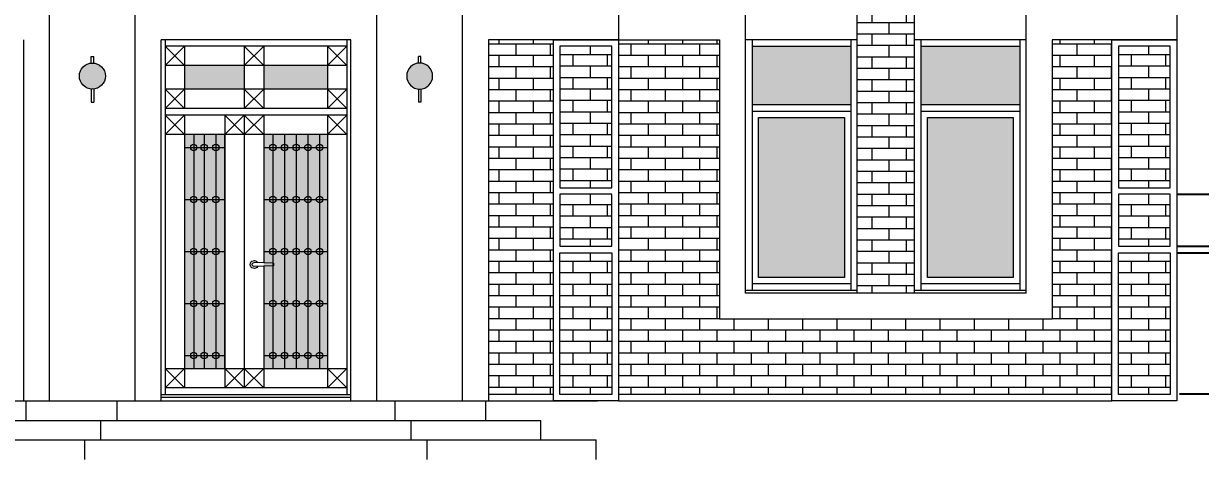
# Model space of a CAD drawing. Header units: millimetres. Extents: x 494 to 889, y 25 to 312.
# Drawn here: x 666.6 to 757.3, y 113 to 146.6 of the extents above; entities that cross this region are included whole.
import ezdxf

# ---------------------------------------------------------------- set-up
doc = ezdxf.new("R2010")
doc.units = ezdxf.units.MM
for name, color, linetype, lineweight in [('A_ОКНА', 4, 'Continuous', 13), ('A_РАЗМ.ОСНОВНЫЕ', 4, 'Continuous', 13), ('A_УТЕП-ЛЬ', 41, 'Continuous', 15), ('A_ФАСАД', 30, 'Continuous', 15), ('А_КИРПИЧ ОБЛИЦ.', 250, 'Continuous', 30), ('А_ОБЛИЦОВКА КАМЕНЬ', 211, 'Continuous', 20), ('А_ОК.ПЕРЕПЛЕТ', 4, 'Continuous', 30), ('А_ОКНА', 4, 'Continuous', 13), ('А_ПЕРВЫЙ ПЛАН', 102, 'Continuous', 15), ('А_ШТРИХ.ОКОН', 140, 'Continuous', 9), ('А_ШТУКАТУРКА ФАСАД', 7, 'Continuous', 15)]:
    doc.layers.add(name, color=color, linetype=linetype, lineweight=lineweight)
doc.layers.add('dwgmodels.com', color=250, linetype='Continuous')
doc.styles.get("Standard").update_dxf_attribs({"font": 'ARIAL_0.TTF'})
doc.dimstyles.new('dwgmodels.com', dxfattribs={"dimtxt": 2.5, "dimasz": 2.5, "dimexe": 1.25, "dimexo": 0.625, "dimtad": 1, "dimtxsty": 'Standard', "dimcen": 2.5, "dimadec": 0, "dimazin": 0, "dimtfac": 1, "dimtmove": 0, "dimatfit": 3, "dimfxl": 1, "dimarcsym": 0})

# ---------------------------------------------------------------- blocks, each defined once
blk = doc.blocks.new('ручка')
at = {"layer": 'А_ОК.ПЕРЕПЛЕТ', "lineweight": 13, "ltscale": 100}
for p, q in [((-4.547473508864641e-13, 0.1999999999999886), (1.5, 0.2499999999998863)), ((-4.547473508864641e-13, 0.1999999999999886), (0, 0)), ((0, 0), (1.5, -0.05000000000006821))]:
    blk.add_line(p, q, dxfattribs=at)
for radius, start, end in [(0.3, 208.0724869358342, 151.9275130641162), (0.1499999999999773, 270, 90)]:
    blk.add_arc((1.5, 0.09999999999990905), radius, start, end, dxfattribs=at)
blk = doc.blocks.new('фонарь 222')
at = {"layer": 'A_УТЕП-ЛЬ'}
h = blk.add_hatch(color=256, dxfattribs=at)
h.set_gradient(color1=(121, 173, 175), one_color=1, tint=1, name='SPHERICAL')
h.paths.add_polyline_path([(1.100000000000364, 2, 1), (-0.8999999999996362, 2, 1)])
at = {"layer": 'А_ОКНА'}
blk.add_circle((0.1000000000003638, 2), 1, dxfattribs=at)
at = {"layer": 'А_ПЕРВЫЙ ПЛАН', "lineweight": 13, "ltscale": 100}
for p, q in [((0, 3), (0, 3.5)), ((0, 3.5), (0.2000000000007276, 3.5)), ((0.2000000000007276, 3), (0.2000000000007276, 3.5)), ((0, 1), (0, 0)), ((0.2000000000007276, 1), (0.2000000000007276, 0)), ((0, 0), (0.2000000000007276, 0))]:
    blk.add_line(p, q, dxfattribs=at)
blk = doc.blocks.new('*D57')
at = {"layer": 'Defpoints', "color": 0, "transparency": 16777216}
for p in [(754.8548923304265, 128.933947298697), (761.9873811420548, 128.933947298697), (755.0034853964466, 118.1001237399773)]:
    blk.add_point(p, dxfattribs=at)
at = {"layer": 'dwgmodels.com', "color": 0, "lineweight": -2, "transparency": 16777216}
for p, q in [((755.4798923304265, 128.933947298697), (763.2373811420548, 128.933947298697)), ((761.9873811420548, 120.6001237399773), (761.9873811420548, 126.433947298697)), ((755.6284853964466, 118.1001237399773), (763.2373811420548, 118.1001237399773))]:
    blk.add_line(p, q, dxfattribs=at)
at = {"layer": 'dwgmodels.com', "color": 0, "transparency": 16777216}
for points in [[(761.5707144753882, 126.433947298697), (762.4040478087214, 126.433947298697), (761.9873811420548, 128.933947298697)], [(761.5707144753882, 120.6001237399773), (762.4040478087214, 120.6001237399773), (761.9873811420548, 118.1001237399773)]]:
    blk.add_solid(points, dxfattribs=at)
at = {"layer": 'dwgmodels.com', "color": 0, "transparency": 16777216, "insert": (759.8599936932143, 123.5170355193369), "char_height": 2.5, "attachment_point": 5, "rotation": 90}
blk.add_mtext('10,83', dxfattribs=at)
blk = doc.blocks.new('*D58')
at = {"layer": 'Defpoints', "color": 0, "transparency": 16777216}
for p in [(754.8548923304265, 133.4604077348943), (769.3427586509365, 133.4604077348943), (754.8548923304265, 129.4533773605173)]:
    blk.add_point(p, dxfattribs=at)
at = {"layer": 'dwgmodels.com', "color": 0, "lineweight": -2, "transparency": 16777216}
for p, q in [((769.3427586509365, 135.9604077348943), (769.3427586509365, 145.8222767662722)), ((755.4798923304265, 133.4604077348943), (770.5927586509365, 133.4604077348943)), ((769.3427586509365, 129.4533773605173), (769.3427586509365, 133.4604077348943)), ((755.4798923304265, 129.4533773605173), (770.5927586509365, 129.4533773605173)), ((769.3427586509365, 126.9533773605173), (769.3427586509365, 124.4533773605173))]:
    blk.add_line(p, q, dxfattribs=at)
at = {"layer": 'dwgmodels.com', "color": 0, "transparency": 16777216}
for points in [[(768.9260919842699, 135.9604077348943), (769.7594253176031, 135.9604077348943), (769.3427586509365, 133.4604077348943)], [(768.9260919842699, 126.9533773605173), (769.7594253176031, 126.9533773605173), (769.3427586509365, 129.4533773605173)]]:
    blk.add_solid(points, dxfattribs=at)
at = {"layer": 'dwgmodels.com', "color": 0, "transparency": 16777216, "insert": (767.2153712020959, 142.141342250583), "char_height": 2.5, "attachment_point": 5, "rotation": 90}
blk.add_mtext('4,01', dxfattribs=at)

msp = doc.modelspace()

# ---------------------------------------------------------------- hatches: boundary and pattern name
at = {"layer": 'А_КИРПИЧ ОБЛИЦ.', "lineweight": 9, "true_color": 0xf27172}
h = msp.add_hatch(dxfattribs=at)
h.set_pattern_fill('AR-BRSTD', color=11, scale=0.013, style=0)
h.set_pattern_definition([(0, (729.3345798717646, 111.4425214469996), (0, 0.8806434000000001), []), (90, (729.3345798717646, 111.4425214469996), (-1.3208, 0.8806434000000001), [0.8806434000000001, -0.8806434000000001])])
h.paths.add_polyline_path([(735.234577428987, 157.8425214471539), (735.2345774290452, 125.842521447103), (730.8345796898657, 125.842521447103), (730.8345796898657, 157.8425214471539)])
h = msp.add_hatch(dxfattribs=at)
h.set_pattern_fill('AR-BRSTD', color=11, scale=0.013, style=0)
h.set_pattern_definition([(0, (701.9345796555581, 103.6425214469676), (0, 0.8806434000000001), []), (90, (701.9345796555581, 103.6425214469676), (-1.3208, 0.8806434000000001), [0.8806434000000001, -0.8806434000000001])])
h.paths.add_polyline_path([(702.4345798465374, 145.3425214470739), (702.4345798465374, 118.0425214470637), (707.4345798867007, 118.042521447071), (707.4345798867007, 145.3425214470739)])
h = msp.add_hatch(dxfattribs=at)
h.set_pattern_fill('AR-BRSTD', color=11, scale=0.013, style=0)
h.set_pattern_definition([(0, (618.3345798550008, 103.6425214469604), (0, 0.8806434000000001), []), (90, (618.3345798550008, 103.6425214469604), (-1.3208, 0.8806434000000001), [0.8806434000000001, -0.8806434000000001])])
h.paths.add_polyline_path([(750.4345800875753, 118.042521447071), (750.4345800875753, 145.3425214471248), (745.8345773921183, 145.3425214471248), (745.83457739206, 123.8425214469866), (720.2345796715535, 123.8425214469866), (720.2345796714953, 145.3425214470957), (712.4345798867007, 145.3425214471321), (712.4345798867007, 118.0425214470782)])
h = msp.add_hatch(dxfattribs=at)
h.set_pattern_fill('AR-BRSTD', color=11, scale=0.013, style=0)
h.set_pattern_definition([(0, (707.6345798868288, 119.5425214469982), (0, 0.8806434000000001), []), (90, (707.6345798868288, 119.5425214469982), (-1.3208, 0.8806434000000001), [0.8806434000000001, -0.8806434000000001])])
h.paths.add_polyline_path([(707.9345798867007, 133.9425214471015), (707.9345798867007, 144.8425214471321), (711.9345798867007, 144.8425214471321), (711.9345798867007, 133.9425214471015)])
h = msp.add_hatch(dxfattribs=at)
h.set_pattern_fill('AR-BRSTD', color=11, scale=0.013, style=0)
h.set_pattern_definition([(0, (750.6345800877034, 119.5425214469909), (0, 0.8806434000000001), []), (90, (750.6345800877034, 119.5425214469909), (-1.3208, 0.8806434000000001), [0.8806434000000001, -0.8806434000000001])])
h.paths.add_polyline_path([(750.9345800875753, 133.9425214470942), (750.9345800875753, 144.8425214471248), (754.9345800875753, 144.8425214471248), (754.9345800875753, 133.9425214470942)])
h = msp.add_hatch(dxfattribs=at)
h.set_pattern_fill('AR-BRSTD', color=11, scale=0.013, style=0)
h.set_pattern_definition([(0, (707.6345798868288, 115.0425214469982), (0, 0.8806434000000001), []), (90, (707.6345798868288, 115.0425214469982), (-1.3208, 0.8806434000000001), [0.8806434000000001, -0.8806434000000001])])
h.paths.add_polyline_path([(707.9345798867007, 129.4425214471015), (707.9345798867007, 133.4425214471015), (711.9345798867007, 133.4425214471015), (711.9345798867007, 129.4425214471015)])
h = msp.add_hatch(dxfattribs=at)
h.set_pattern_fill('AR-BRSTD', color=11, scale=0.013, style=0)
h.set_pattern_definition([(0, (750.6345800877034, 115.0425214469909), (0, 0.8806434000000001), []), (90, (750.6345800877034, 115.0425214469909), (-1.3208, 0.8806434000000001), [0.8806434000000001, -0.8806434000000001])])
h.paths.add_polyline_path([(750.9345800875753, 129.4425214470942), (750.9345800875753, 133.4425214470942), (754.9345800875753, 133.4425214470942), (754.9345800875753, 129.4425214470942)])
h = msp.add_hatch(dxfattribs=at)
h.set_pattern_fill('AR-BRSTD', color=11, scale=0.013, style=0)
h.set_pattern_definition([(0, (707.6345798868288, 103.6425214469676), (0, 0.8806434000000001), []), (90, (707.6345798868288, 103.6425214469676), (-1.3208, 0.8806434000000001), [0.8806434000000001, -0.8806434000000001])])
h.paths.add_polyline_path([(707.9345798867007, 118.042521447071), (707.9345798867007, 128.9425214471015), (711.9345798867007, 128.9425214471015), (711.9345798867007, 118.042521447071)])
h = msp.add_hatch(dxfattribs=at)
h.set_pattern_fill('AR-BRSTD', color=11, scale=0.013, style=0)
h.set_pattern_definition([(0, (750.6345800877034, 103.6425214469604), (0, 0.8806434000000001), []), (90, (750.6345800877034, 103.6425214469604), (-1.3208, 0.8806434000000001), [0.8806434000000001, -0.8806434000000001])])
h.paths.add_polyline_path([(750.9345800875753, 118.0425214470637), (750.9345800875753, 128.9425214470942), (754.9345800875753, 128.9425214470942), (754.9345800875753, 118.0425214470637)])
at = {"layer": 'А_ШТРИХ.ОКОН', "ltscale": 100}
h = msp.add_hatch(color=256, dxfattribs=at)
h.set_gradient(color1=(116, 208, 231), one_color=1, tint=1, name='INVCURVED')
h.paths.add_polyline_path([(723.2345796710297, 139.3425214553466), (729.8345796710064, 139.3425214553394), (729.8345796710646, 127.0425214471073), (723.2345796710297, 127.0425214471073)])
h.paths.add_polyline_path([(730.3345796711228, 140.3425214553321), (722.7345796710297, 140.3425214553539), (722.7345796710297, 144.8425214471685), (730.3345796711228, 144.8425214471685)])
h = msp.add_hatch(color=256, dxfattribs=at)
h.set_gradient(color1=(116, 208, 231), one_color=1, tint=1, name='INVCURVED')
h.paths.add_polyline_path([(736.2345774290452, 139.3425214553394), (742.8345774289637, 139.3425214553321), (742.8345774290219, 127.0425214471001), (736.2345774290452, 127.0425214471001)])
h.paths.add_polyline_path([(743.3345774290801, 140.3425214553248), (735.7345774290452, 140.3425214553466), (735.7345774290452, 144.8425214471612), (743.3345774290801, 144.8425214471612)])
h = msp.add_hatch(color=256, dxfattribs=at)
h.set_gradient(color1=(116, 208, 231), one_color=1, tint=1, name='INVCURVED')
h.paths.add_polyline_path([(679.0345803702667, 143.3425188499353), (683.6346116685027, 143.3425188499353), (683.6346116685027, 141.542524044355), (679.0345803702667, 141.542524044355)])
h = msp.add_hatch(color=256, dxfattribs=at)
h.set_gradient(color1=(116, 208, 231), one_color=1, tint=1, name='INVCURVED')
h.paths.add_polyline_path([(685.1346116685027, 143.3425188499353), (690.0345803703831, 143.3425188499353), (690.0345803703831, 141.542524044355), (685.1346116685027, 141.542524044355)])
h = msp.add_hatch(color=256, dxfattribs=at)
h.set_gradient(color1=(116, 208, 231), one_color=1, tint=1, name='INVCURVED')
h.paths.add_polyline_path([(679.0345803702667, 138.0425214471292), (682.1346116685027, 138.0425214471292), (682.1346116685027, 120.0425198083143), (679.0345803702667, 120.0425198083143)])
h = msp.add_hatch(color=256, dxfattribs=at)
h.set_gradient(color1=(116, 208, 231), one_color=1, tint=1, name='INVCURVED')
h.paths.add_polyline_path([(685.1346116685609, 138.0425230858713), (690.0345803703831, 138.0425230858785), (690.0345803703831, 120.0425214470637), (685.1346116685609, 120.0425214470564)])

# ---------------------------------------------------------------- linework, layer by layer
at = {"layer": 'A_ОКНА'}
for p, q in [((722.7345796710297, 145.3425214471757), (722.7345796710297, 126.0425214471073)), ((730.3345796711228, 145.3425214471757), (730.3345796711228, 126.0425214471073)), ((735.7345774290452, 145.3425214471685), (735.7345774290452, 126.0425214471001)), ((743.3345774290801, 145.3425214471685), (743.3345774290801, 126.0425214471001)), ((722.7345796710297, 144.8425214471685), (730.3345796711228, 144.8425214471685)), ((735.7345774290452, 144.8425214471612), (743.3345774290801, 144.8425214471612)), ((730.3345796711228, 126.5425214471073), (722.7345796710297, 126.5425214471073)), ((743.3345774290801, 126.5425214471001), (735.7345774290452, 126.5425214471001))]:
    msp.add_line(p, q, dxfattribs=at)
for points in [[(723.2345796710297, 139.3425214553466), (729.8345796710646, 139.3425214553394), (729.8345796710646, 127.0425214471073), (723.2345796710297, 127.0425214471073), (723.2345796710297, 139.3425214553466)], [(736.2345774290452, 139.3425214553394), (742.8345774290219, 139.3425214553321), (742.8345774290219, 127.0425214471001), (736.2345774290452, 127.0425214471001), (736.2345774290452, 139.3425214553394)]]:
    msp.add_lwpolyline(points, dxfattribs=at)
at = {"layer": 'A_ФАСАД'}
for p, q in [((730.8345796898657, 125.8425214471466), (730.8345796898075, 157.8425214471757)), ((735.2345774290452, 125.8425214471466), (735.2345774290452, 157.8425214471757))]:
    msp.add_line(p, q, dxfattribs=at)
at = {"layer": 'А_ОБЛИЦОВКА КАМЕНЬ'}
for p, q in [((730.8345841738346, 145.3425214472194), (722.2345796710879, 145.3425214472048)), ((730.834579671181, 125.8425214471102), (730.834579671181, 145.3425214471903)), ((743.8345819318502, 145.3425214472267), (735.2345774290452, 145.3425214472194)), ((730.83457967089, 126.0425214471001), (722.2345796710879, 126.0425214471146)), ((743.8345774289055, 126.0425214470928), (735.2345774290452, 126.0425214471073)), ((677.2345800967023, 118.0425214470782), (691.834579865129, 118.0425214470855)), ((677.2345800967023, 117.842521447052), (691.834579865129, 117.8425214470811))]:
    msp.add_line(p, q, dxfattribs=at)
at = {"layer": 'А_ОКНА'}
for p, q in [((722.7345796710297, 140.3425214553466), (730.3345796711228, 140.3425214553394)), ((722.7345796710297, 139.8425214553466), (730.3345796711228, 139.8425214553394)), ((735.7345774290452, 140.3425214553394), (743.3345774290801, 140.3425214553321)), ((735.7345774290452, 139.8425214553394), (743.3345774290801, 139.8425214553321)), ((679.7345965571885, 138.0425200810245), (679.7345965571885, 120.0425214471001)), ((680.5345952088546, 138.0425200810245), (680.5345952088546, 120.0425214471001)), ((681.4345952088779, 138.0425200810245), (681.4345952088779, 120.0425214471001)), ((685.8346137176568, 138.0425200810245), (685.8346137176568, 120.0425214471001)), ((686.7346123515463, 138.0425200810245), (686.7346123515463, 120.0425214471001)), ((687.6346109854358, 138.0425200810245), (687.6346109854358, 120.0425214471001)), ((688.534610985459, 138.0425200810245), (688.534610985459, 120.0425214471001)), ((689.4346109854823, 138.0425187149198), (689.4346109854823, 120.0425200809954)), ((679.0345790041329, 137.0425200810245), (682.1346113957998, 137.0425200810245)), ((685.1346116685027, 137.0425200810317), (690.0345803703831, 137.0425200810317)), ((679.0345790041329, 133.0425204225361), (682.1346113957998, 133.0425204225361)), ((685.1346116685027, 133.0425204225361), (690.0345803703249, 133.0425204225434)), ((679.0345790041329, 129.0425207640623), (682.1346113957998, 129.0425207640623)), ((685.1346116685027, 129.0425207640623), (690.0345803703249, 129.0425207640768)), ((679.0345790041329, 125.0425211055739), (682.1346113957998, 125.0425211055739)), ((685.1346116685027, 125.0425211055812), (690.0345803703249, 125.0425211055884)), ((679.0345790041329, 121.0425214471001), (682.1346113957998, 121.0425214471001)), ((685.1346116685027, 121.0425214471001), (690.0345803703831, 121.0425214471073))]:
    msp.add_line(p, q, dxfattribs=at)
for centre in [(679.7345965571885, 137.0425200810245), (680.5345952088546, 137.0425200810245), (681.4345952088779, 137.0425200810245), (685.8346137176568, 137.0425200810245), (686.7346123515463, 137.0425200810245), (687.6346109854358, 137.0425200810245), (688.534610985459, 137.0425200810245), (689.4346109854823, 137.0425187149198), (679.7345965571885, 133.0425204225361), (680.5345952088546, 133.0425204225361), (681.4345952088779, 133.0425204225361), (685.8346137176568, 133.0425204225361), (686.7346123515463, 133.0425204225361), (687.6346109854358, 133.0425204225361), (688.534610985459, 133.0425204225361), (689.4346109854823, 133.0425190564314), (679.7345965571885, 129.0425207640623), (680.5345952088546, 129.0425207640623), (681.4345952088779, 129.0425207640623), (685.8346137176568, 129.0425207640623), (686.7346123515463, 129.0425207640623), (687.6346109854358, 129.0425207640623), (688.534610985459, 129.0425207640623), (689.4346109854823, 129.0425193979576), (679.7345965571885, 125.0425211055739), (680.5345952088546, 125.0425211055739), (681.4345952088779, 125.0425211055739), (685.8346137176568, 125.0425211055739), (686.7346123515463, 125.0425211055739), (687.6346109854358, 125.0425211055739), (688.534610985459, 125.0425211055739), (689.4346109854823, 125.0425197394692), (679.7345965571885, 121.0425214471001), (680.5345952088546, 121.0425214471001), (681.4345952088779, 121.0425214471001), (685.8346137176568, 121.0425214471001), (686.7346123515463, 121.0425214471001), (687.6346109854358, 121.0425214471001), (688.534610985459, 121.0425214471001), (689.4346109854823, 121.0425200809954)]:
    msp.add_circle(centre, 0.25, dxfattribs=at)
at = {"layer": 'А_ПЕРВЫЙ ПЛАН', "ltscale": 100}
for p, q in [((677.5345800975638, 145.342521447183), (677.5345800975638, 118.042521447071)), ((691.534580097622, 145.3425214472048), (691.5345800976802, 118.0425214470855)), ((679.0345790041329, 144.8425269142648), (677.5345800975638, 143.3425269142866)), ((677.534580097622, 144.8425269142648), (679.0345790041911, 143.3425269142866)), ((691.5345800976802, 144.8425214471757), (677.5345800975638, 144.8425214471685)), ((679.0345803702667, 144.8425214471612), (679.0345803702667, 140.0425214471292)), ((685.1346105750717, 144.8425269142648), (683.6346116685027, 143.3425269142866)), ((683.6346116685609, 144.8425269142648), (685.13461057513, 143.3425269142866)), ((683.6346116685027, 144.8425214471612), (683.6346116685027, 140.0425214471292)), ((685.1346116685027, 144.8425214471612), (685.1346116685027, 140.0425214471292)), ((690.0345803703831, 144.8425214471757), (690.0345803703831, 140.0425214471364)), ((690.0345892635241, 144.8425269142502), (691.5345869309103, 143.3425303403095)), ((691.5345869309103, 144.8425269142502), (690.0345892635241, 143.3425303403095)), ((691.5345800976802, 143.3425214471757), (677.5345800975638, 143.3425214471685)), ((691.5345790043075, 141.5425198083652), (677.5345790041911, 141.542519808358)), ((679.0345790041329, 141.5425269142255), (677.5345800975638, 140.0425269142473)), ((677.534580097622, 141.5425269142255), (679.0345790041911, 140.0425269142473)), ((685.1346105750717, 141.5425269142255), (683.6346116685027, 140.0425269142473)), ((683.6346116685609, 141.5425269142255), (685.13461057513, 140.0425269142473)), ((690.0345892635241, 141.542526914211), (691.5345869309103, 140.0425303402702)), ((691.5345869309103, 141.542526914211), (690.0345892635241, 140.0425303402702)), ((691.5345800976802, 140.0425214471364), (677.5345800975638, 140.0425214471292)), ((691.5345800976802, 139.5425214471364), (677.5345800975638, 139.5425214471292)), ((679.0345790041329, 139.5425214471292), (677.5345800975638, 138.042521447151)), ((677.534580097622, 139.5425214471292), (679.0345790041911, 138.042521447151)), ((679.0345803702667, 139.5425214471292), (679.0345803702667, 118.5425214471073)), ((683.6346103023689, 139.5425200810026), (682.1346113957998, 138.0425200810245)), ((682.134611395858, 139.5425200810026), (683.6346103024271, 138.0425200810245)), ((682.1346116685027, 139.5425214471292), (682.1346116685027, 118.5425214471073)), ((683.6346116685027, 139.5425214471292), (683.6346116685027, 118.5425214471073)), ((685.1346105750717, 139.5425214471292), (683.6346116685027, 138.042521447151)), ((683.6346116685609, 139.5425214471292), (685.13461057513, 138.042521447151)), ((685.1346116685027, 139.5425214471292), (685.1346116685609, 128.167520574167)), ((690.0345803703831, 139.5425214471364), (690.0345803703831, 118.5425214471219)), ((690.0345892635241, 139.5425214471146), (691.5345869309103, 138.0425248731739)), ((691.5345869309103, 139.5425214471146), (690.0345892635241, 138.0425248731739)), ((691.5345800976802, 138.0425214471364), (677.5345800975638, 138.0425214471292)), ((685.1346116685027, 127.9175206106123), (685.1346116685027, 118.5425214471073)), ((677.5345800975638, 120.0425214471146), (683.6346116685027, 120.0425214470928)), ((679.0345790041329, 120.0425214470855), (677.5345800975638, 118.5425214471073)), ((677.534580097622, 120.0425214470855), (679.0345790041911, 118.5425214471073)), ((683.6346103023689, 120.042520080959), (682.1346113957998, 118.5425200809808)), ((682.134611395858, 120.042520080959), (683.6346103024271, 118.5425200809808)), ((683.6346116685027, 120.0425214471073), (691.5345803703831, 120.0425214471219)), ((685.1346105750717, 120.0425214470855), (683.6346116685027, 118.5425214471073)), ((683.6346116685609, 120.0425214470855), (685.13461057513, 118.5425214471073)), ((690.0345892635241, 120.042521447071), (691.5345869309103, 118.5425248731302)), ((691.5345869309103, 120.042521447071), (690.0345892635241, 118.5425248731302)), ((691.5345800976802, 118.5425214471146), (677.5345800975056, 118.5425214471219))]:
    msp.add_line(p, q, dxfattribs=at)
at = {"layer": 'А_ПЕРВЫЙ ПЛАН', "color": 0, "ltscale": 100}
for p, q in [((657.8345796713556, 117.542521447071), (710.8345796707736, 117.5425214470782)), ((666.8345796057556, 116.042521447071), (666.8345796057556, 117.5425214470782)), ((673.8323500827837, 116.042521447071), (673.8323500827837, 117.5425214470782)), ((695.2368096799773, 116.042521447071), (695.2368096799773, 117.5425214470855)), ((702.234580235935, 116.042521447071), (702.234580235935, 117.5425214470855)), ((662.5919389477067, 116.042521447071), (706.477220952017, 116.042521447071)), ((672.5897094050606, 114.5425214470782), (672.5897094050024, 116.042521447071)), ((696.4794503765597, 114.542521447071), (696.4794503765015, 116.042521447071)), ((706.477220952017, 114.542521447071), (706.477220952017, 116.042521447071)), ((658.3492982895996, 114.542521447071), (710.7198616681571, 114.542521447071)), ((671.3470687272793, 113.042521447071), (671.3470687272793, 114.5425214470782)), ((697.7220910730257, 113.042521447071), (697.7220910730257, 114.542521447071)), ((710.7198616681571, 113.042521447071), (710.7198616681571, 114.542521447071))]:
    msp.add_line(p, q, dxfattribs=at)
at = {"layer": 'А_ПЕРВЫЙ ПЛАН', "ltscale": 100}
msp.add_lwpolyline([(679.0345790041329, 120.0425214470855), (682.1346113957998, 120.0425214470855), (682.1346113957998, 138.0425200810245), (679.0345790041329, 138.0425200810245)], close=True, dxfattribs=at)
at = {"layer": 'А_ШТУКАТУРКА ФАСАД', "color": 7}
for p, q in [((722.2345796710879, 125.842521447103), (722.2345796710879, 157.8425214471393)), ((743.8345774290219, 125.842521447103), (743.8345774290219, 157.8425214471612)), ((668.6345801151774, 117.5425214470782), (668.6345801151774, 148.042521447071)), ((675.234580115387, 117.5425214470782), (675.234580115387, 148.042521447071)), ((693.8345798464443, 117.5425214470782), (693.8345798464443, 148.042521447071)), ((700.4345798838485, 117.542521447071), (700.4345798838485, 148.042521447071)), ((666.6345801338621, 145.3425214470739), (666.6345801338621, 117.542521447071)), ((677.2345800967023, 117.5425214470782), (677.2345800967023, 145.3425214471757)), ((691.834579865129, 145.3425214471976), (677.2345800967023, 145.342521447183)), ((691.834579865129, 117.5425214470782), (691.834579865129, 145.3425214471903)), ((702.4345798838485, 145.3425214470739), (702.4345798838485, 117.542521447071)), ((712.4345800872843, 145.3425214470739), (720.2345796715535, 145.3425214472121)), ((720.2345796710297, 145.3425214471903), (720.2345796710879, 123.8425214469866)), ((743.8345774289055, 125.842521447103), (722.2345796710879, 125.842521447103)), ((745.8345774289637, 123.8425214469866), (720.2345796710879, 123.8425214469866))]:
    msp.add_line(p, q, dxfattribs=at)
for points in [[(712.4345800872843, 157.8425214471248), (712.4345800872843, 145.3425214470739), (702.4345798465374, 145.3425214470739)], [(755.4345799063749, 157.8425214471757), (755.4345799063749, 145.3425214471248), (745.8345774290219, 145.3425214471248), (745.8345774289637, 123.8425214469866)]]:
    msp.add_lwpolyline(points, dxfattribs=at)
for points in [[(712.4345798867007, 117.542521447071), (707.4345798867007, 117.542521447071), (707.4345798867007, 145.3425214471321), (712.4345798867007, 145.3425214471321)], [(755.4345800875753, 117.5425214470637), (750.4345800875753, 117.5425214470637), (750.4345800875753, 145.3425214471248), (755.4345800875753, 145.3425214471248)], [(707.9345798867007, 133.9425214471015), (711.9345798867007, 133.9425214471015), (711.9345798867007, 144.8425214471321), (707.9345798867007, 144.8425214471321)], [(750.9345800875753, 133.9425214470942), (754.9345800875753, 133.9425214470942), (754.9345800875753, 144.8425214471248), (750.9345800875753, 144.8425214471248)], [(707.9345798867007, 129.4425214471015), (711.9345798867007, 129.4425214471015), (711.9345798867007, 133.4425214471015), (707.9345798867007, 133.4425214471015)], [(750.9345800875753, 129.4425214470942), (754.9345800875753, 129.4425214470942), (754.9345800875753, 133.4425214470942), (750.9345800875753, 133.4425214470942)], [(711.9345798867007, 118.042521447071), (707.9345798867007, 118.042521447071), (707.9345798867007, 128.9425214471015), (711.9345798867007, 128.9425214471015)], [(754.9345800875753, 118.0425214470637), (750.9345800875753, 118.0425214470637), (750.9345800875753, 128.9425214470942), (754.9345800875753, 128.9425214470942)], [(702.4345798465374, 117.5425214470564), (707.4345798867007, 117.5425214470564), (707.4345798867007, 118.0425214470637), (702.4345798465374, 118.0425214470637)], [(712.4345798867007, 117.5425214470564), (750.4345800875753, 117.5425214470564), (750.4345800875753, 118.0425214470637), (712.4345798867007, 118.0425214470637)]]:
    msp.add_lwpolyline(points, close=True, dxfattribs=at)

# ---------------------------------------------------------------- block references
at = {"layer": 'A_РАЗМ.ОСНОВНЫЕ'}
msp.add_blockref('фонарь 222', (671.8345801152473, 140.542521447071), dxfattribs=at)
at = {"layer": 'A_РАЗМ.ОСНОВНЫЕ', "xscale": -1}
msp.add_blockref('фонарь 222', (697.234579846584, 140.542521447071), dxfattribs=at)
at = {"layer": 'А_ОКНА', "ltscale": 100, "xscale": -1}
msp.add_blockref('ручка', (685.8846111218163, 127.9425205923948), dxfattribs=at)

# ---------------------------------------------------------------- dimensions: what is measured, and where the dimension line sits
at = {"layer": 'dwgmodels.com', "color": 0}
for base, p1, p2, picture, middle in [((769.3427586509365, 133.4604077348943), (754.8548923304263, 129.4533773605173), (754.8548923304263, 133.4604077348943), '*D58', (767.2153712020959, 142.141342250583)), ((761.9873811420548, 128.933947298697), (755.0034853964464, 118.1001237399772), (754.8548923304263, 128.9339472986969), '*D57', (759.8599936932143, 123.5170355193369))]:
    dim = msp.add_linear_dim(base=base, p1=p1, p2=p2, angle=90, dimstyle='dwgmodels.com', dxfattribs=at)
    dim.commit()
    dim.dimension.update_dxf_attribs({"geometry": picture, "text_midpoint": middle})

doc.saveas('drawing.dxf')
